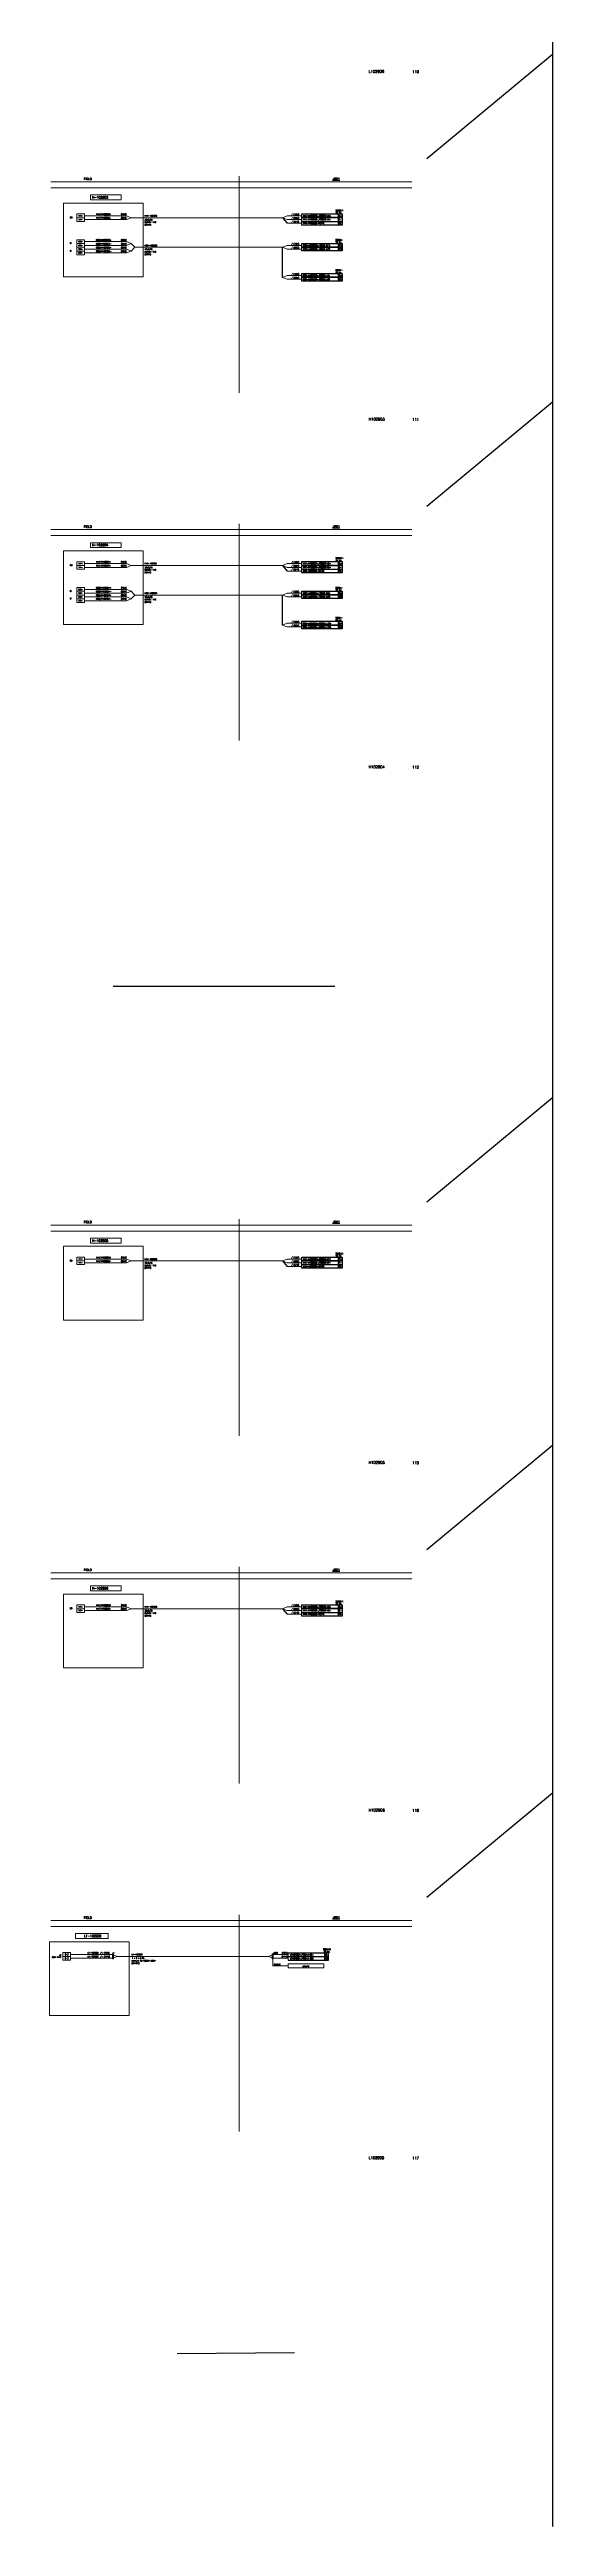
# Model space of a CAD drawing. Header units: millimetres. Extents: x -14942 to 24072, y -50285 to 2207.
# Drawn here: x -11676 to -11137, y -38145 to -35498 of the extents above; entities that cross this region are included whole.
import ezdxf
from ezdxf.enums import TextEntityAlignment as Align

# ---------------------------------------------------------------- set-up
doc = ezdxf.new("R2010")
doc.units = ezdxf.units.MM
doc.header["$MEASUREMENT"] = 0
for name, color, linetype in [('BORDER', 3, 'CONTINUOUS'), ('INSTRU', 4, 'CONTINUOUS'), ('INSTRUMENT', 1, 'CONTINUOUS'), ('LINE', 3, 'CONTINUOUS'), ('TEXT', 2, 'CONTINUOUS')]:
    doc.layers.add(name, color=color, linetype=linetype)
doc.styles.add('ROMANS', font='romans')

# ---------------------------------------------------------------- blocks, each defined once
blk = doc.blocks.new('AA')
at = {"layer": 'INSTRU', "color": 7, "lineweight": 13}
for p, q in [((660.4, -1836.1), (674.5, -1836.1)), ((660.4, -1836.1), (660.4, -1840.1)), ((660.4, -1840.1), (698.6, -1840.1)), ((667.7, -1836.1), (698.6, -1836.1)), ((698.6, -1836.1), (698.6, -1840.1))]:
    blk.add_line(p, q, dxfattribs=at)
at = {"layer": 'TEXT', "color": 7, "lineweight": 13, "style": 'ROMANS'}
blk.add_text('ground', height=1.5, dxfattribs=at).set_placement((675.9, -1839.1))
blk = doc.blocks.new('BOX2')
at = {"layer": 'INSTRU', "color": 7, "lineweight": 13}
for p, q in [((-10467.9, -3369.9), (-10467.9, -3377.9)), ((-10428.8, -3369.9), (-10428.8, -3377.9)), ((-10424.6, -3369.9), (-10424.6, -3377.9))]:
    blk.add_line(p, q, dxfattribs=at)
at = {"layer": 'INSTRUMENT', "color": 7}
for p, q in [((-10467.9, -3369.9), (-10424.6, -3369.9)), ((-10467.9, -3373.9), (-10424.6, -3373.9)), ((-10467.9, -3377.9), (-10424.6, -3377.9))]:
    blk.add_line(p, q, dxfattribs=at)

msp = doc.modelspace()

# ---------------------------------------------------------------- linework, layer by layer
at = {"layer": 'BORDER', "color": 7, "lineweight": 13}
for p, q in [((-11674, -35639.1), (-11288, -35639.1)), ((-11674, -35645.4), (-11288, -35645.4)), ((-11674, -36010.7), (-11288, -36010.7)), ((-11674, -36017), (-11288, -36017)), ((-11674, -36754), (-11288, -36754)), ((-11674, -36760.3), (-11288, -36760.3)), ((-11674, -37125.6), (-11288, -37125.6)), ((-11674, -37131.9), (-11288, -37131.9)), ((-11674, -37497.3), (-11288, -37497.3)), ((-11674, -37503.6), (-11288, -37503.6))]:
    msp.add_line(p, q, dxfattribs=at)
at = {"layer": 'BORDER', "color": 7, "lineweight": 13, "ltscale": 2.5}
for p, q in [((-11472.5, -35632.8), (-11472.5, -35864.3)), ((-11472.5, -36004.4), (-11472.5, -36235.9)), ((-11472.5, -36747.7), (-11472.5, -36979.2)), ((-11472.5, -37119.3), (-11472.5, -37350.9)), ((-11472.5, -37491), (-11472.5, -37722.5))]:
    msp.add_line(p, q, dxfattribs=at)
at = {"layer": 'INSTRU', "color": 7, "lineweight": 13}
for p, q in [((-11646.3, -35673.3), (-11638.3, -35673.3)), ((-11646.3, -35673.3), (-11646.3, -35677.3)), ((-11646.3, -35677.3), (-11638.3, -35677.3)), ((-11646.3, -35677.3), (-11646.3, -35681.3)), ((-11646.3, -35681.3), (-11638.3, -35681.3)), ((-11646.3, -35681.3), (-11638.3, -35681.3)), ((-11646.3, -35681.3), (-11638.3, -35681.3)), ((-11638.3, -35673.3), (-11638.3, -35677.3)), ((-11638.3, -35677.3), (-11638.3, -35681.3)), ((-11646.3, -35700.9), (-11646.3, -35704.9)), ((-11646.3, -35700.9), (-11638.3, -35700.9)), ((-11646.3, -35704.9), (-11638.3, -35704.9)), ((-11646.3, -35704.9), (-11646.3, -35708.9)), ((-11646.3, -35708.9), (-11638.3, -35708.9)), ((-11646.3, -35708.9), (-11646.3, -35712.9)), ((-11646.3, -35708.9), (-11638.3, -35708.9)), ((-11646.3, -35708.9), (-11638.3, -35708.9)), ((-11638.3, -35700.9), (-11638.3, -35704.9)), ((-11638.3, -35704.9), (-11638.3, -35708.9)), ((-11638.3, -35708.9), (-11638.3, -35712.9)), ((-11646.3, -35712.9), (-11638.3, -35712.9)), ((-11646.3, -35712.9), (-11646.3, -35716.9)), ((-11646.3, -35716.9), (-11638.3, -35716.9)), ((-11638.3, -35712.9), (-11638.3, -35716.9)), ((-11646.3, -36045), (-11638.3, -36045)), ((-11646.3, -36045), (-11646.3, -36049)), ((-11646.3, -36049), (-11638.3, -36049)), ((-11646.3, -36049), (-11646.3, -36053)), ((-11646.3, -36053), (-11638.3, -36053)), ((-11646.3, -36053), (-11638.3, -36053)), ((-11646.3, -36053), (-11638.3, -36053)), ((-11638.3, -36045), (-11638.3, -36049)), ((-11638.3, -36049), (-11638.3, -36053)), ((-11646.3, -36072.6), (-11646.3, -36076.6)), ((-11646.3, -36072.6), (-11638.3, -36072.6)), ((-11646.3, -36076.6), (-11638.3, -36076.6)), ((-11646.3, -36076.6), (-11646.3, -36080.6)), ((-11646.3, -36080.6), (-11638.3, -36080.6)), ((-11646.3, -36080.6), (-11646.3, -36084.6)), ((-11646.3, -36080.6), (-11638.3, -36080.6)), ((-11646.3, -36080.6), (-11638.3, -36080.6)), ((-11638.3, -36072.6), (-11638.3, -36076.6)), ((-11638.3, -36076.6), (-11638.3, -36080.6)), ((-11638.3, -36080.6), (-11638.3, -36084.6)), ((-11646.3, -36084.6), (-11638.3, -36084.6)), ((-11646.3, -36084.6), (-11646.3, -36088.6)), ((-11646.3, -36088.6), (-11638.3, -36088.6)), ((-11638.3, -36084.6), (-11638.3, -36088.6)), ((-11646.3, -36788.2), (-11638.3, -36788.2)), ((-11646.3, -36788.2), (-11646.3, -36792.2)), ((-11646.3, -36792.2), (-11638.3, -36792.2)), ((-11646.3, -36792.2), (-11646.3, -36796.2)), ((-11638.3, -36788.2), (-11638.3, -36792.2)), ((-11638.3, -36792.2), (-11638.3, -36796.2)), ((-11646.3, -36796.2), (-11638.3, -36796.2)), ((-11646.3, -36796.2), (-11638.3, -36796.2)), ((-11646.3, -36796.2), (-11638.3, -36796.2)), ((-11646.3, -37159.9), (-11638.3, -37159.9)), ((-11646.3, -37159.9), (-11646.3, -37163.9)), ((-11646.3, -37163.9), (-11638.3, -37163.9)), ((-11646.3, -37163.9), (-11646.3, -37167.9)), ((-11638.3, -37159.9), (-11638.3, -37163.9)), ((-11638.3, -37163.9), (-11638.3, -37167.9)), ((-11646.3, -37167.9), (-11638.3, -37167.9)), ((-11646.3, -37167.9), (-11638.3, -37167.9)), ((-11646.3, -37167.9), (-11638.3, -37167.9)), ((-11661.2, -37531.5), (-11653.2, -37531.5)), ((-11661.2, -37531.5), (-11661.2, -37535.5)), ((-11661.2, -37535.5), (-11653.2, -37535.5)), ((-11661.2, -37535.5), (-11661.2, -37539.5)), ((-11653.2, -37531.5), (-11653.2, -37535.5)), ((-11653.2, -37535.5), (-11653.2, -37539.5)), ((-11661.2, -37539.5), (-11653.2, -37539.5)), ((-11661.2, -37539.5), (-11653.2, -37539.5)), ((-11420.2, -37543.5), (-11420.2, -37543.7))]:
    msp.add_line(p, q, dxfattribs=at)
at = {"layer": 'INSTRUMENT', "color": 7}
for p, q in [((-11137.4, -2798.3), (-11137.4, -38144.8)), ((-11271.9, -35613.9), (-11137.4, -35502.5)), ((-11426.4, -35677.3), (-11421.4, -35683.2)), ((-11405.5, -35681.2), (-11362.3, -35681.2)), ((-11588.3, -35704.9), (-11584.4, -35708.9)), ((-11588.3, -35712.9), (-11584.4, -35708.9)), ((-11426.4, -35741.1), (-11426.4, -35708.9)), ((-11271.9, -35985.6), (-11137.4, -35874.1)), ((-11271.9, -35985.6), (-11137.4, -35874.1)), ((-11426.4, -36049), (-11421.4, -36054.9)), ((-11405.5, -36052.8), (-11362.3, -36052.8)), ((-11588.3, -36076.6), (-11584.4, -36080.6)), ((-11588.3, -36084.6), (-11584.4, -36080.6)), ((-11426.4, -36112.7), (-11426.4, -36080.6)), ((-11607.5, -36498.7), (-11370.2, -36498.7)), ((-11271.9, -36728.9), (-11137.4, -36617.4)), ((-11426.4, -36792.2), (-11421.4, -36798.1)), ((-11405.5, -36796.1), (-11362.3, -36796.1)), ((-11271.9, -37100.5), (-11137.4, -36989)), ((-11426.4, -37163.9), (-11421.4, -37169.8)), ((-11405.5, -37167.8), (-11362.3, -37167.8)), ((-11271.9, -37472.1), (-11137.4, -37360.7)), ((-11271.9, -37472.1), (-11137.4, -37360.7)), ((-11413.3, -37959.2), (-11539.1, -37960.1))]:
    msp.add_line(p, q, dxfattribs=at)
for points in [[(-11405.5, -35673.2), (-11362.3, -35673.2), (-11362.3, -35685.2), (-11405.5, -35685.2)], [(-11362.3, -35677.2), (-11405.5, -35677.2), (-11405.5, -35677.2), (-11362.3, -35677.2)], [(-11366.4, -35673.2), (-11366.4, -35673.2), (-11366.4, -35681.2), (-11366.4, -35685.2)], [(-11405.5, -35704.8), (-11362.3, -35704.8), (-11362.3, -35712.8), (-11405.5, -35712.8)], [(-11362.3, -35708.8), (-11405.5, -35708.8), (-11405.5, -35708.8), (-11362.3, -35708.8)], [(-11366.4, -35704.8), (-11366.4, -35704.8), (-11366.4, -35712.8), (-11366.4, -35712.8)], [(-11405.5, -35737), (-11362.3, -35737), (-11362.3, -35745), (-11405.5, -35745)], [(-11366.4, -35737), (-11366.4, -35737), (-11366.4, -35745), (-11366.4, -35745)], [(-11362.3, -35741), (-11405.5, -35741), (-11405.5, -35741), (-11362.3, -35741)], [(-11405.5, -36044.9), (-11362.3, -36044.9), (-11362.3, -36056.8), (-11405.5, -36056.8)], [(-11362.3, -36048.9), (-11405.5, -36048.9), (-11405.5, -36048.9), (-11362.3, -36048.9)], [(-11366.4, -36044.9), (-11366.4, -36044.9), (-11366.4, -36052.8), (-11366.4, -36056.8)], [(-11405.5, -36076.5), (-11362.3, -36076.5), (-11362.3, -36084.4), (-11405.5, -36084.4)], [(-11362.3, -36080.4), (-11405.5, -36080.4), (-11405.5, -36080.4), (-11362.3, -36080.4)], [(-11366.4, -36076.5), (-11366.4, -36076.5), (-11366.4, -36084.4), (-11366.4, -36084.4)], [(-11405.5, -36108.6), (-11362.3, -36108.6), (-11362.3, -36116.6), (-11405.5, -36116.6)], [(-11362.3, -36112.6), (-11405.5, -36112.6), (-11405.5, -36112.6), (-11362.3, -36112.6)], [(-11366.4, -36108.6), (-11366.4, -36108.6), (-11366.4, -36116.6), (-11366.4, -36116.6)], [(-11405.5, -36788.1), (-11362.3, -36788.1), (-11362.3, -36800.1), (-11405.5, -36800.1)], [(-11362.3, -36792.1), (-11405.5, -36792.1), (-11405.5, -36792.1), (-11362.3, -36792.1)], [(-11366.4, -36788.1), (-11366.4, -36788.1), (-11366.4, -36796.1), (-11366.4, -36800.1)], [(-11405.5, -37159.8), (-11362.3, -37159.8), (-11362.3, -37171.8), (-11405.5, -37171.8)], [(-11362.3, -37163.8), (-11405.5, -37163.8), (-11405.5, -37163.8), (-11362.3, -37163.8)], [(-11366.4, -37159.8), (-11366.4, -37159.8), (-11366.4, -37167.8), (-11366.4, -37171.8)]]:
    msp.add_lwpolyline(points, close=True, dxfattribs=at)
at = {"layer": 'LINE', "color": 7, "lineweight": 13}
for p, q in [((-11631.8, -35652.9), (-11599, -35652.9)), ((-11631.8, -35652.9), (-11631.8, -35658.1)), ((-11599, -35652.9), (-11599, -35658.1)), ((-11638.3, -35675.3), (-11593.3, -35675.3)), ((-11638.3, -35679.3), (-11593.3, -35679.3)), ((-11631.8, -35658.1), (-11599, -35658.1)), ((-11588.3, -35677.3), (-11593.3, -35675.3)), ((-11593.3, -35679.3), (-11588.3, -35677.3)), ((-11426.4, -35677.3), (-11421.4, -35675.3)), ((-11426.4, -35677.3), (-11421.4, -35679.3)), ((-11405.5, -35675.3), (-11421.4, -35675.3)), ((-11405.5, -35679.3), (-11421.4, -35679.3)), ((-11405.5, -35683.2), (-11421.4, -35683.2)), ((-11638.3, -35702.9), (-11593.3, -35702.9)), ((-11638.3, -35706.9), (-11593.3, -35706.9)), ((-11588.3, -35704.9), (-11593.3, -35702.9)), ((-11593.3, -35706.9), (-11588.3, -35704.9)), ((-11432.2, -35708.9), (-11426.4, -35708.9)), ((-11426.4, -35708.9), (-11421.4, -35706.9)), ((-11426.4, -35708.9), (-11421.4, -35710.9)), ((-11405.5, -35706.9), (-11421.4, -35706.9)), ((-11638.3, -35710.9), (-11593.3, -35710.9)), ((-11638.3, -35714.9), (-11593.3, -35714.9)), ((-11588.3, -35712.9), (-11593.3, -35710.9)), ((-11593.3, -35714.9), (-11588.3, -35712.9)), ((-11405.5, -35710.9), (-11421.4, -35710.9)), ((-11426.4, -35741.1), (-11421.4, -35739.1)), ((-11426.4, -35741.1), (-11421.4, -35743.1)), ((-11405.5, -35739.1), (-11421.4, -35739.1)), ((-11405.5, -35743.1), (-11421.4, -35743.1)), ((-11631.8, -36024.6), (-11599, -36024.6)), ((-11631.8, -36024.6), (-11631.8, -36029.8)), ((-11599, -36024.6), (-11599, -36029.8)), ((-11638.3, -36047), (-11593.3, -36047)), ((-11638.3, -36051), (-11593.3, -36051)), ((-11631.8, -36029.8), (-11599, -36029.8)), ((-11588.3, -36049), (-11593.3, -36047)), ((-11593.3, -36051), (-11588.3, -36049)), ((-11426.4, -36049), (-11421.4, -36047)), ((-11426.4, -36049), (-11421.4, -36051)), ((-11405.5, -36047), (-11421.4, -36047)), ((-11405.5, -36051), (-11421.4, -36051)), ((-11638.3, -36074.6), (-11593.3, -36074.6)), ((-11638.3, -36078.6), (-11593.3, -36078.6)), ((-11588.3, -36076.6), (-11593.3, -36074.6)), ((-11593.3, -36078.6), (-11588.3, -36076.6)), ((-11432.2, -36080.6), (-11426.4, -36080.6)), ((-11426.4, -36080.6), (-11421.4, -36078.6)), ((-11426.4, -36080.6), (-11421.4, -36082.6)), ((-11405.5, -36054.9), (-11421.4, -36054.9)), ((-11405.5, -36078.6), (-11421.4, -36078.6)), ((-11638.3, -36082.6), (-11593.3, -36082.6)), ((-11638.3, -36086.6), (-11593.3, -36086.6)), ((-11588.3, -36084.6), (-11593.3, -36082.6)), ((-11593.3, -36086.6), (-11588.3, -36084.6)), ((-11405.5, -36082.6), (-11421.4, -36082.6)), ((-11426.4, -36112.7), (-11421.4, -36110.7)), ((-11426.4, -36112.7), (-11421.4, -36114.7)), ((-11405.5, -36110.7), (-11421.4, -36110.7)), ((-11405.5, -36114.7), (-11421.4, -36114.7)), ((-11631.8, -36767.9), (-11599, -36767.9)), ((-11631.8, -36767.9), (-11631.8, -36773.1)), ((-11599, -36767.9), (-11599, -36773.1)), ((-11638.3, -36790.2), (-11593.3, -36790.2)), ((-11638.3, -36794.2), (-11593.3, -36794.2)), ((-11631.8, -36773.1), (-11599, -36773.1)), ((-11588.3, -36792.2), (-11593.3, -36790.2)), ((-11593.3, -36794.2), (-11588.3, -36792.2)), ((-11426.4, -36792.2), (-11421.4, -36790.2)), ((-11426.4, -36792.2), (-11421.4, -36794.2)), ((-11405.5, -36790.2), (-11421.4, -36790.2)), ((-11405.5, -36794.2), (-11421.4, -36794.2)), ((-11405.5, -36798.1), (-11421.4, -36798.1)), ((-11631.8, -37139.5), (-11599, -37139.5)), ((-11631.8, -37139.5), (-11631.8, -37144.7)), ((-11599, -37139.5), (-11599, -37144.7)), ((-11638.3, -37161.9), (-11593.3, -37161.9)), ((-11638.3, -37165.9), (-11593.3, -37165.9)), ((-11631.8, -37144.7), (-11599, -37144.7)), ((-11588.3, -37163.9), (-11593.3, -37161.9)), ((-11593.3, -37165.9), (-11588.3, -37163.9)), ((-11426.4, -37163.9), (-11421.4, -37161.9)), ((-11426.4, -37163.9), (-11421.4, -37165.9)), ((-11405.5, -37161.9), (-11421.4, -37161.9)), ((-11405.5, -37165.9), (-11421.4, -37165.9)), ((-11405.5, -37169.8), (-11421.4, -37169.8)), ((-11653.2, -37533.5), (-11608.2, -37533.5)), ((-11647.8, -37511.1), (-11612.7, -37511.1)), ((-11647.8, -37511.1), (-11647.8, -37516.3)), ((-11647.8, -37516.3), (-11612.7, -37516.3)), ((-11612.7, -37511.1), (-11612.7, -37516.3)), ((-11608.2, -37532.9), (-11608.2, -37538.1)), ((-11608.2, -37532.9), (-11607.2, -37532.9)), ((-11603.2, -37535.5), (-11608.2, -37533.5)), ((-11608.2, -37537.5), (-11603.2, -37535.5)), ((-11607.7, -37531.6), (-11605.9, -37531.6)), ((-11607.2, -37532.9), (-11607.2, -37538.1)), ((-11603.2, -37535.5), (-11441.3, -37535.5)), ((-11441.3, -37535.5), (-11436.3, -37533.5)), ((-11441.3, -37535.5), (-11436.3, -37537.5)), ((-11436.3, -37532.9), (-11437.3, -37532.9)), ((-11437.3, -37532.9), (-11437.3, -37538.1)), ((-11436.3, -37532.9), (-11436.3, -37538.1)), ((-11420.2, -37533.5), (-11436.3, -37533.5)), ((-11653.2, -37537.5), (-11608.2, -37537.5)), ((-11608.2, -37538.1), (-11607.2, -37538.1)), ((-11436.3, -37538.1), (-11437.3, -37538.1)), ((-11436.8, -37538.1), (-11436.8, -37545.5)), ((-11420.3, -37545.5), (-11436.8, -37545.5)), ((-11420.2, -37537.5), (-11436.3, -37537.5))]:
    msp.add_line(p, q, dxfattribs=at)
at = {"layer": 'LINE', "color": 7, "lineweight": 13, "ltscale": 8}
for p, q in [((-11660.7, -35740.5), (-11660.7, -35661.7)), ((-11575.5, -35661.7), (-11660.7, -35661.7)), ((-11575.5, -35740.5), (-11575.5, -35661.7)), ((-11575.5, -35740.5), (-11660.7, -35740.5)), ((-11660.7, -36112.1), (-11660.7, -36033.4)), ((-11575.5, -36033.4), (-11660.7, -36033.4)), ((-11575.5, -36112.1), (-11575.5, -36033.4)), ((-11575.5, -36112.1), (-11660.7, -36112.1)), ((-11660.7, -36855.4), (-11660.7, -36776.6)), ((-11575.5, -36776.6), (-11660.7, -36776.6)), ((-11575.5, -36855.4), (-11575.5, -36776.6)), ((-11575.5, -36855.4), (-11660.7, -36855.4)), ((-11660.7, -37227), (-11660.7, -37148.3)), ((-11575.5, -37148.3), (-11660.7, -37148.3)), ((-11575.5, -37227), (-11575.5, -37148.3)), ((-11575.5, -37227), (-11660.7, -37227)), ((-11675.6, -37598.6), (-11675.6, -37519.9)), ((-11590.4, -37519.9), (-11675.6, -37519.9)), ((-11590.4, -37598.6), (-11590.4, -37519.9)), ((-11590.4, -37598.6), (-11675.6, -37598.6))]:
    msp.add_line(p, q, dxfattribs=at)
at = {"layer": 'LINE', "color": 0, "lineweight": 13}
for p, q in [((-11588.3, -35677.3), (-11426.4, -35677.3)), ((-11584.4, -35708.9), (-11426.4, -35708.9)), ((-11588.3, -36049), (-11426.4, -36049)), ((-11584.4, -36080.6), (-11426.4, -36080.6)), ((-11588.3, -36792.2), (-11426.4, -36792.2)), ((-11588.3, -37163.9), (-11426.4, -37163.9))]:
    msp.add_line(p, q, dxfattribs=at)
at = {"layer": 'TEXT', "color": 7, "lineweight": 13}
msp.add_line((-11607.7, -37532.9), (-11607.7, -37531.6), dxfattribs=at)

# ---------------------------------------------------------------- block references
at = {"layer": 'INSTRUMENT', "color": 7}
msp.add_blockref('BOX2', (-952.4, -34161.8), dxfattribs=at)
at = {"layer": 'INSTRUMENT', "color": 1}
msp.add_blockref('AA', (-12080.7, -35707.5), dxfattribs=at)

# ---------------------------------------------------------------- texts
at = {"layer": 'TEXT', "color": 7, "lineweight": 13, "style": 'ROMANS'}
for s, height, p in [('L102906', 2.8, (-11334, -35522.4)), ('FIELD', 2.4, (-11638.9, -35637)), ('H-102903', 2.4, (-11630, -35656.8)), ('%%UJB01', 2.4, (-11372.7, -35637)), ('DO', 1.5, (-11653.9, -35677.8)), ('HVK/H102903+', 1.5, (-11625.7, -35674.3)), ('HVK/H102903-', 1.5, (-11625.7, -35678.3)), ('(1BK)', 1.5, (-11599, -35674.3)), ('(2BK)', 1.5, (-11599, -35678.3)), ('/ (1BK)', 1.5, (-11416.9, -35674.5)), ('/ (2BK)', 1.5, (-11416.9, -35678.5)), ('/ (G/Y)', 1.5, (-11416.9, -35682.4)), ('HVK-H102903+/TBDDO.1:4+', 1.5, (-11404.2, -35676.1)), ('HVK-H102903-/TBDDO.1:4-', 1.5, (-11404.2, -35680.1)), ('TBDD0.1 ', 1.5, (-11369.5, -35670.3)), ('TB No.', 1.5, (-11369.5, -35672.6)), ('4-', 1.5, (-11366.1, -35680.1)), ('4+', 1.5, (-11366, -35676.1)), ('PE', 1.5, (-11365.8, -35684.1)), ('DI', 1.5, (-11653.9, -35705.4)), ('GSC/H102903+', 1.5, (-11625.7, -35701.9)), ('GSC/H102903-', 1.5, (-11625.7, -35705.9)), ('GSO/H102903+', 1.5, (-11625.7, -35709.9)), ('(1BK)', 1.5, (-11599, -35701.9)), ('(2BK)', 1.5, (-11599, -35705.9)), ('(3BK)', 1.5, (-11599, -35709.9)), ('/ (1BK)', 1.5, (-11416.9, -35706.1)), ('/ (2BK)', 1.5, (-11416.9, -35710.1)), ('GSC-H102903+/TBDDI.1:7+', 1.5, (-11404.1, -35707.7)), ('GSC-H102903-/TBDDI.1:7S', 1.5, (-11404.1, -35711.7)), ('TBDDI.1 ', 1.5, (-11369.6, -35701.9)), ('TB No.', 1.5, (-11369.5, -35704.3)), ('7+', 1.5, (-11365.6, -35707.7)), ('7S', 1.5, (-11365.7, -35711.7)), ('DI', 1.5, (-11653.9, -35713.4)), ('GSO/H102903-', 1.5, (-11625.7, -35713.9)), ('(4BK)', 1.5, (-11599, -35713.9)), ('/ (1BK)', 1.5, (-11416.9, -35738.3)), ('TBDDI.1 ', 1.5, (-11369.7, -35734.2)), ('TB No.', 1.5, (-11369.7, -35736.5)), ('/ (2BK)', 1.5, (-11416.9, -35742.3)), ('GSO-H102903+/TBDDI.1:8+', 1.5, (-11404.3, -35739.9)), ('GSO-H102903-/TBDDI.1:8S', 1.5, (-11404.3, -35743.9)), ('8S', 1.5, (-11365.9, -35743.9)), ('8+', 1.5, (-11365.8, -35739.9)), ('H102903', 2.8, (-11334, -35894)), ('FIELD', 2.4, (-11638.9, -36008.6)), ('H-102904', 2.4, (-11630, -36028.4)), ('%%UJB01', 2.4, (-11372.7, -36008.6)), ('DO', 1.5, (-11653.9, -36049.4)), ('HVK/H102904+', 1.5, (-11625.7, -36045.9)), ('HVK/H102904-', 1.5, (-11625.7, -36049.9)), ('(1BK)', 1.5, (-11599, -36045.9)), ('(2BK)', 1.5, (-11599, -36049.9)), ('/ (1BK)', 1.5, (-11416.9, -36046.2)), ('/ (2BK)', 1.5, (-11416.9, -36050.1)), ('/ (G/Y)', 1.5, (-11416.9, -36054)), ('HVK-H102904+/TBDDO.1:5+', 1.5, (-11404.2, -36047.7)), ('HVK-H102904-/TBDDO.1:5-', 1.5, (-11404.2, -36051.7)), ('TBDD0.1 ', 1.5, (-11369.5, -36042)), ('TB No.', 1.5, (-11369.5, -36044.3)), ('5-', 1.5, (-11366.1, -36051.8)), ('5+', 1.5, (-11366, -36047.8)), ('PE', 1.5, (-11365.8, -36055.7)), ('DI', 1.5, (-11653.9, -36077)), ('GSC/H102904+', 1.5, (-11625.7, -36073.5)), ('GSC/H102904-', 1.5, (-11625.7, -36077.5)), ('GSO/H102904+', 1.5, (-11625.7, -36081.5)), ('(1BK)', 1.5, (-11599, -36073.5)), ('(2BK)', 1.5, (-11599, -36077.5)), ('(3BK)', 1.5, (-11599, -36081.5)), ('/ (1BK)', 1.5, (-11416.9, -36077.7)), ('/ (2BK)', 1.5, (-11416.9, -36081.7)), ('GSC-H102904+/TBDDI.1:9+', 1.5, (-11404.1, -36079.3)), ('TBDDI.1 ', 1.5, (-11369.6, -36073.6)), ('TB No.', 1.5, (-11369.5, -36075.9)), ('9+', 1.5, (-11365.6, -36079.3)), ('DI', 1.5, (-11653.9, -36085)), ('GSO/H102904-', 1.5, (-11625.7, -36085.5)), ('(4BK)', 1.5, (-11599, -36085.5)), ('GSC-H102904-/TBDDI.1:9S', 1.5, (-11404.1, -36083.3)), ('TBDDI.1 ', 1.5, (-11369.7, -36105.8)), ('TB No.', 1.5, (-11369.7, -36108.1)), ('9S', 1.5, (-11365.7, -36083.3)), ('/ (1BK)', 1.5, (-11416.9, -36109.9)), ('/ (2BK)', 1.5, (-11416.9, -36113.9)), ('GSO-H102904+/TBDDI.1:10+', 1.5, (-11404.3, -36111.6)), ('GSO-H102904-/TBDDI.1:10S', 1.5, (-11404.3, -36115.6)), ('10+', 1.35, (-11366.5, -36111.5)), ('10S', 1.35, (-11366.5, -36115.5)), ('H102904', 2.8, (-11334, -36265.7)), ('FIELD', 2.4, (-11638.9, -36751.9)), ('H-102905', 2.4, (-11630, -36771.7)), ('%%UJB01', 2.4, (-11372.7, -36751.9)), ('DO', 1.5, (-11653.9, -36792.7)), ('HVK/H102905+', 1.5, (-11625.7, -36789.2)), ('HVK/H102905-', 1.5, (-11625.7, -36793.2)), ('(1BK)', 1.5, (-11599, -36789.2)), ('(2BK)', 1.5, (-11599, -36793.2)), ('/ (1BK)', 1.5, (-11416.9, -36789.4)), ('/ (2BK)', 1.5, (-11416.9, -36793.4)), ('/ (G/Y)', 1.5, (-11416.9, -36797.3)), ('HVK-H102905+/TBDDO.1:7+', 1.5, (-11404.2, -36791)), ('HVK-H102905-/TBDDO.1:7-', 1.5, (-11404.2, -36795)), ('TBDD0.1 ', 1.5, (-11369.5, -36785.2)), ('TB No.', 1.5, (-11369.5, -36787.6)), ('7-', 1.5, (-11366.1, -36795)), ('7+', 1.5, (-11366, -36791)), ('PE', 1.5, (-11365.8, -36799)), ('H102905', 2.8, (-11334, -37009)), ('FIELD', 2.4, (-11638.9, -37123.6)), ('%%UJB01', 2.4, (-11372.7, -37123.6)), ('DO', 1.5, (-11653.9, -37164.3)), ('H-102906', 2.4, (-11630, -37143.3)), ('HVK/H102906+', 1.5, (-11625.7, -37160.8)), ('HVK/H102906-', 1.5, (-11625.7, -37164.8)), ('(1BK)', 1.5, (-11599, -37160.8)), ('(2BK)', 1.5, (-11599, -37164.8)), ('/ (1BK)', 1.5, (-11416.9, -37161.1)), ('/ (2BK)', 1.5, (-11416.9, -37165.1)), ('HVK-H102906+/TBDDO.1:8+', 1.5, (-11404.2, -37162.7)), ('HVK-H102906-/TBDDO.1:8-', 1.5, (-11404.2, -37166.7)), ('TBDD0.1 ', 1.5, (-11369.5, -37156.9)), ('TB No.', 1.5, (-11369.5, -37159.2)), ('8-', 1.5, (-11366.1, -37166.7)), ('8+', 1.5, (-11366, -37162.7)), ('/ (G/Y)', 1.5, (-11416.9, -37168.9)), ('PE', 1.5, (-11365.8, -37170.6)), ('H102906', 2.8, (-11334, -37380.6)), ('FIELD', 2.4, (-11638.9, -37495.2)), ('%%UJB01', 2.4, (-11372.7, -37495.2)), ('LT-102909', 1.5, (-11634.8, -37532.5)), ('LT-102909', 1.5, (-11634.8, -37536.5)), ('/+ (1BK)', 1.5, (-11621.4, -37532.5)), ('/- (1WH)', 1.5, (-11621.4, -37536.5)), ('LT-102909', 1.5, (-11587.6, -37534.3)), ('1 x 2 x 0.75', 1.5, (-11587.6, -37538.2)), ('(1P)', 1.5, (-11435.7, -37532.6)), ('LT102909+/TBDAI.1:20+', 1.5, (-11418, -37534.6)), ('LT102909-/TBDAI.1:20S', 1.5, (-11418, -37538.6)), ('TBDAI.01', 1.5, (-11382.8, -37528.7)), ('TB No.', 1.5, (-11382.2, -37531.2)), ('20+', 1.35, (-11381.1, -37534.5)), ('Instrum RE-Y(ST)Y 500V', 1.5, (-11587.6, -37540.9)), ('(BLACK)', 1.5, (-11587.6, -37543.6)), ('SHIELD', 1.5, (-11435.4, -37544.8)), ('20S', 1.35, (-11381.1, -37538.5)), ('L102909', 2.8, (-11334, -37752.2))]:
    msp.add_text(s, height=height, dxfattribs=at).set_placement(p)
for s, height, p in [('110', 2.8, (-11283.9, -35521.3)), ('HVK+', 1.2, (-11642.3, -35675.3)), ('HVK-', 1.2, (-11642.3, -35679.3)), ('GSC+', 1.2, (-11642.3, -35702.9)), ('GSC-', 1.2, (-11642.3, -35706.9)), ('GSO+', 1.2, (-11642.3, -35710.9)), ('GSO-', 1.2, (-11642.3, -35714.9)), ('111', 2.8, (-11283.9, -35892.9)), ('HVK+', 1.2, (-11642.3, -36047)), ('HVK-', 1.2, (-11642.3, -36051)), ('GSC+', 1.2, (-11642.3, -36074.6)), ('GSC-', 1.2, (-11642.3, -36078.6)), ('GSO+', 1.2, (-11642.3, -36082.6)), ('GSO-', 1.2, (-11642.3, -36086.6)), ('112', 2.8, (-11283.9, -36264.6)), ('HVK+', 1.2, (-11642.3, -36790.2)), ('HVK-', 1.2, (-11642.3, -36794.2)), ('115', 2.8, (-11283.9, -37007.9)), ('HVK+', 1.2, (-11642.3, -37161.9)), ('HVK-', 1.2, (-11642.3, -37165.9)), ('116', 2.8, (-11283.9, -37379.5)), ('[+]', 1.5, (-11657.2, -37533.5)), ('[-]', 1.5, (-11657.2, -37537.5)), ('117', 2.8, (-11283.9, -37751.1))]:
    msp.add_text(s, height=height, dxfattribs=at).set_placement(p, align=Align.MIDDLE)
at = {"layer": 'TEXT', "color": 0, "lineweight": 13, "style": 'ROMANS'}
for s, p in [('HVK-102903', (-11573.8, -35676.1)), ('3Gx0.75', (-11573.8, -35680.2)), ('OLFLEX 110', (-11573.8, -35682.9)), ('(GRAY)', (-11573.8, -35685.6)), ('HGS-102903', (-11573.8, -35707.7)), ('4Cx0.75', (-11573.8, -35711.8)), ('OLFLEX 110', (-11573.8, -35714.5)), ('(GRAY)', (-11573.8, -35717.2)), ('HVK-102904', (-11573.8, -36047.7)), ('3Gx0.75', (-11573.8, -36051.8)), ('OLFLEX 110', (-11573.8, -36054.5)), ('(GRAY)', (-11573.8, -36057.2)), ('HGS-102904', (-11573.8, -36079.3)), ('4Cx0.75', (-11573.8, -36083.4)), ('OLFLEX 110', (-11573.8, -36086.1)), ('(GRAY)', (-11573.8, -36088.8)), ('HVK-102905', (-11573.8, -36791)), ('3Gx0.75', (-11573.8, -36795.1)), ('OLFLEX 110', (-11573.8, -36797.8)), ('(GRAY)', (-11573.8, -36800.5)), ('HVK-102906', (-11573.8, -37162.7)), ('3Gx0.75', (-11573.8, -37166.8)), ('OLFLEX 110', (-11573.8, -37169.5)), ('(GRAY)', (-11573.8, -37172.2))]:
    msp.add_text(s, height=1.5, dxfattribs=at).set_placement(p)
at = {"layer": 'TEXT', "color": 7, "lineweight": 13, "style": 'ROMANS', "width": 0.98}
for s, p in [('HVK-H102903-PE/PE', (-11403.9, -35683.9)), ('HVK-H102904-PE/PE', (-11403.9, -36055.6)), ('HVK-H102905-PE/PE', (-11403.9, -36798.8)), ('HVK-H102906-PE/PE', (-11403.9, -37170.5))]:
    msp.add_text(s, height=1.5, dxfattribs=at).set_placement(p)
at = {"layer": 'TEXT', "color": 7, "lineweight": 13, "style": 'ROMANS'}
for s, p in [('COM PWR', (-11663.2, -37537.1)), ('AI', (-11663.2, -37534.8)), ('(1WH)', (-11421.1, -37536.5)), ('(1BK)', (-11421.1, -37532.5))]:
    msp.add_text(s, height=1.5, dxfattribs=at).set_placement(p, align=Align.RIGHT)
msp.add_text('LT-102909', height=2.4, dxfattribs=at).set_placement((-11629.3, -37514.9), align=Align.CENTER)

doc.saveas('drawing.dxf')
